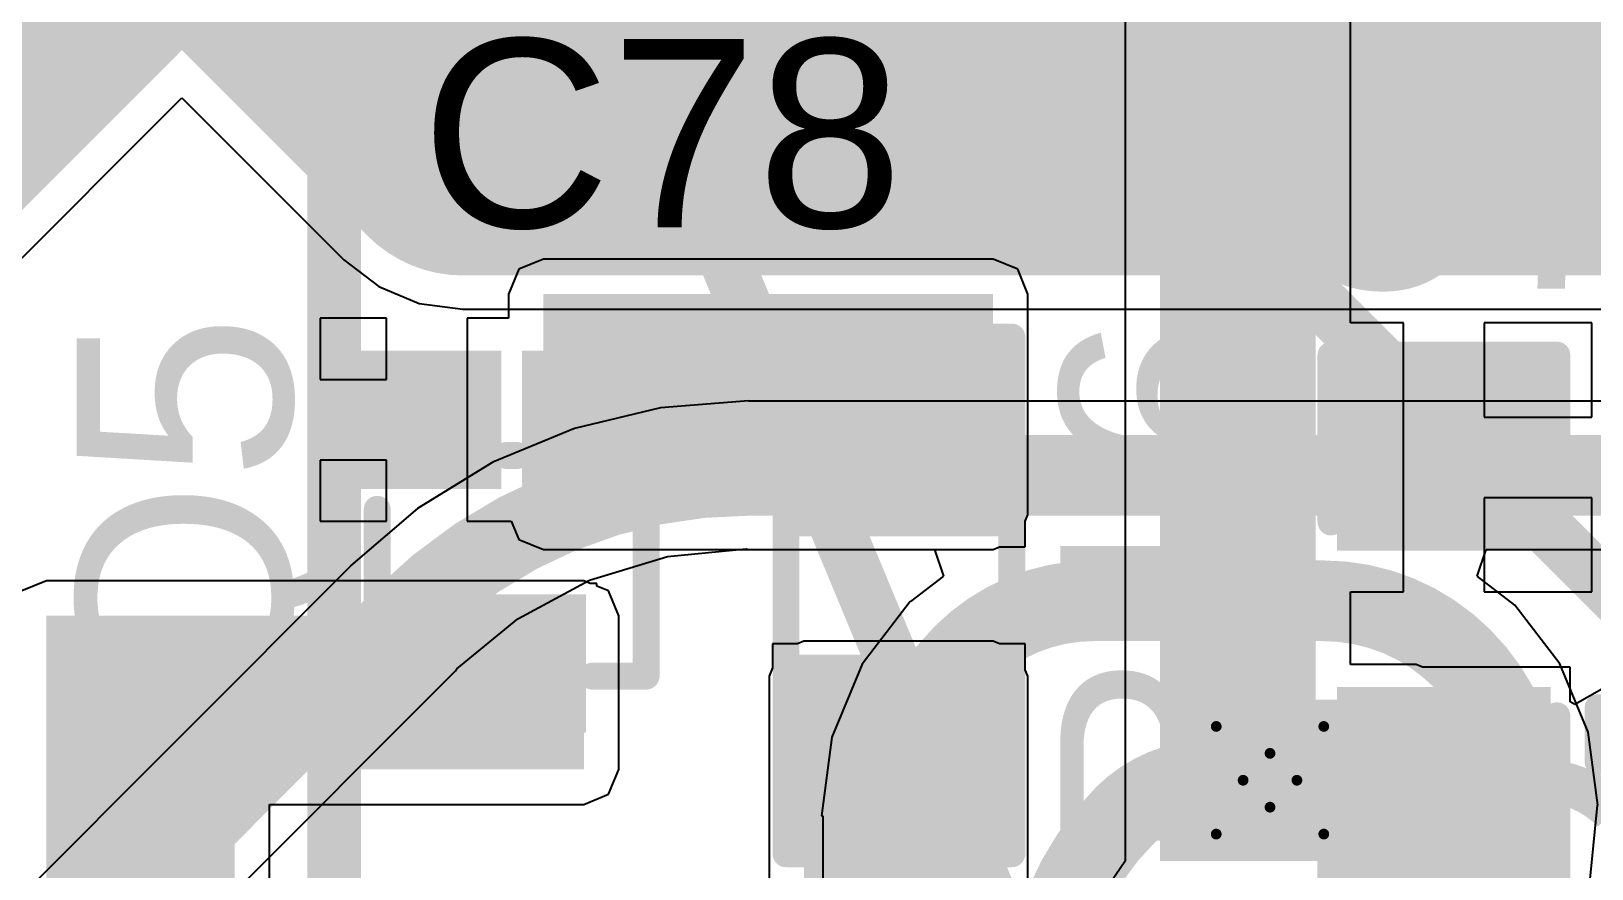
# Model space of a CAD drawing. Header units: inches. Extents: x -0.9 to 13.3, y -2.2 to 2.7.
# Drawn here: x 1.0369 to 1.3271, y -1.0538 to -0.8982 of the extents above; entities that cross this region are included whole.
import ezdxf

# ---------------------------------------------------------------- set-up
doc = ezdxf.new("R2010")
doc.units = ezdxf.units.IN
doc.header["$MEASUREMENT"] = 0
for name, color, linetype in [('Board Outline', 216, 'Continuous'), ('Bottom Layer', 5, 'Continuous'), ('Dimension', 6, 'Continuous'), ('Drill Drawing', 1, 'Continuous'), ('Top Layer', 1, 'Continuous'), ('Top Overlay', 2, 'Continuous'), ('Top Paste', 8, 'Continuous'), ('Top Solder', 216, 'Continuous'), ('Via Holes', 16, 'Continuous')]:
    doc.layers.add(name, color=color, linetype=linetype)
doc.styles.add('Arial', font='', dxfattribs={"height": 0.2})
doc.styles.get('Arial').set_extended_font_data('Arial')

# ---------------------------------------------------------------- blocks, each defined once
blk = doc.blocks.new('SOT_583_17')
at = {"layer": 'Top Layer'}
for points in [[(-0.04232, 0.03543), (-0.01594, 0.03543), (-0.01594, 0.02362), (-0.04232, 0.02362)], [(0.01594, 0.03543), (0.04232, 0.03543), (0.04232, 0.02362), (0.01594, 0.02362)], [(-0.04232, 0.01575), (-0.01594, 0.01575), (-0.01594, 0.00394), (-0.04232, 0.00394)], [(0.01594, 0.01575), (0.04232, 0.01575), (0.04232, 0.00394), (0.01594, 0.00394)], [(-0.04232, -0.00394), (-0.01594, -0.00394), (-0.01594, -0.01575), (-0.04232, -0.01575)], [(0.01594, -0.00394), (0.04232, -0.00394), (0.04232, -0.01575), (0.01594, -0.01575)], [(-0.04232, -0.02362), (-0.01594, -0.02362), (-0.01594, -0.03543), (-0.04232, -0.03543)], [(0.01594, -0.02362), (0.04232, -0.02362), (0.04232, -0.03543), (0.01594, -0.03543)]]:
    blk.add_hatch(color=1, dxfattribs=at).paths.add_polyline_path(points)
at = {"layer": 'Top Paste'}
for points in [[(-0.04232, 0.03543), (-0.01594, 0.03543), (-0.01594, 0.02362), (-0.04232, 0.02362)], [(0.01594, 0.03543), (0.04232, 0.03543), (0.04232, 0.02362), (0.01594, 0.02362)], [(-0.04232, 0.01575), (-0.01594, 0.01575), (-0.01594, 0.00394), (-0.04232, 0.00394)], [(0.01594, 0.01575), (0.04232, 0.01575), (0.04232, 0.00394), (0.01594, 0.00394)], [(-0.04232, -0.00394), (-0.01594, -0.00394), (-0.01594, -0.01575), (-0.04232, -0.01575)], [(0.01594, -0.00394), (0.04232, -0.00394), (0.04232, -0.01575), (0.01594, -0.01575)], [(-0.04232, -0.02362), (-0.01594, -0.02362), (-0.01594, -0.03543), (-0.04232, -0.03543)], [(0.01594, -0.02362), (0.04232, -0.02362), (0.04232, -0.03543), (0.01594, -0.03543)]]:
    blk.add_hatch(color=8, dxfattribs=at).paths.add_polyline_path(points)
at = {"layer": 'Top Solder'}
for points in [[(-0.04632, 0.03943), (-0.01194, 0.03943), (-0.01194, 0.01962), (-0.04632, 0.01962)], [(0.01194, 0.03943), (0.04632, 0.03943), (0.04632, 0.01962), (0.01194, 0.01962)], [(-0.04632, 0.01975), (-0.01194, 0.01975), (-0.01194, -0.00006), (-0.04632, -0.00006)], [(0.01194, 0.01975), (0.04632, 0.01975), (0.04632, -0.00006), (0.01194, -0.00006)], [(-0.04632, 0.00006), (-0.01194, 0.00006), (-0.01194, -0.01975), (-0.04632, -0.01975)], [(0.01194, 0.00006), (0.04632, 0.00006), (0.04632, -0.01975), (0.01194, -0.01975)], [(-0.04632, -0.01962), (-0.01194, -0.01962), (-0.01194, -0.03943), (-0.04632, -0.03943)], [(0.01194, -0.01962), (0.04632, -0.01962), (0.04632, -0.03943), (0.01194, -0.03943)]]:
    blk.add_hatch(color=216, dxfattribs=at).paths.add_polyline_path(points)
at = {"layer": 'Top Overlay'}
for points in [[(-0.02, 0.042, 0.005, 0.005, 0), (0.022, 0.042, 0.005, 0.005, 0)], [(-0.053, 0.035, 0.005, 0.005, 0), (-0.048, 0.03, 0.005, 0.005, 0)], [(-0.053, 0.025, 0.005, 0.005, 0), (-0.053, 0.035, 0.005, 0.005, 0)], [(-0.053, 0.025, 0.005, 0.005, 0), (-0.048, 0.03, 0.005, 0.005, 0)], [(-0.02, -0.042, 0.005, 0.005, 0), (0.022, -0.042, 0.005, 0.005, 0)]]:
    blk.add_lwpolyline(points, format="xyseb", dxfattribs=at)
for points in [[(-0.02125, 0.042, 0.0025, 0.0025, 1), (-0.01875, 0.042, 0.0025, 0.0025, 1)], [(0.02075, 0.042, 0.0025, 0.0025, 1), (0.02325, 0.042, 0.0025, 0.0025, 1)], [(-0.05425, 0.035, 0.0025, 0.0025, 1), (-0.05175, 0.035, 0.0025, 0.0025, 1)], [(-0.05425, 0.035, 0.0025, 0.0025, 1), (-0.05175, 0.035, 0.0025, 0.0025, 1)], [(-0.04925, 0.03, 0.0025, 0.0025, 1), (-0.04675, 0.03, 0.0025, 0.0025, 1)], [(-0.04925, 0.03, 0.0025, 0.0025, 1), (-0.04675, 0.03, 0.0025, 0.0025, 1)], [(-0.05425, 0.025, 0.0025, 0.0025, 1), (-0.05175, 0.025, 0.0025, 0.0025, 1)], [(-0.05425, 0.025, 0.0025, 0.0025, 1), (-0.05175, 0.025, 0.0025, 0.0025, 1)], [(-0.02125, -0.042, 0.0025, 0.0025, 1), (-0.01875, -0.042, 0.0025, 0.0025, 1)], [(0.02075, -0.042, 0.0025, 0.0025, 1), (0.02325, -0.042, 0.0025, 0.0025, 1)]]:
    blk.add_lwpolyline(points, format="xyseb", close=True, dxfattribs=at)
blk = doc.blocks.new('R___0603_29')
at = {"layer": 'Top Layer'}
for points in [[(-0.015, 0.0175), (-0.015, -0.0175), (-0.045, -0.0175), (-0.045, 0.0175)], [(0.045, 0.0175), (0.045, -0.0175), (0.015, -0.0175), (0.015, 0.0175)]]:
    blk.add_hatch(color=1, dxfattribs=at).paths.add_polyline_path(points)
at = {"layer": 'Top Paste'}
for points in [[(-0.015, 0.0175), (-0.015, -0.0175), (-0.045, -0.0175), (-0.045, 0.0175)], [(0.045, 0.0175), (0.045, -0.0175), (0.015, -0.0175), (0.015, 0.0175)]]:
    blk.add_hatch(color=8, dxfattribs=at).paths.add_polyline_path(points)
at = {"layer": 'Top Solder'}
for points in [[(-0.011, 0.0215), (-0.011, -0.0215), (-0.049, -0.0215), (-0.049, 0.0215)], [(0.049, 0.0215), (0.049, -0.0215), (0.011, -0.0215), (0.011, 0.0215)]]:
    blk.add_hatch(color=216, dxfattribs=at).paths.add_polyline_path(points)
at = {"layer": 'Top Overlay'}
for points in [[(-0.048, 0.021, 0.005, 0.005, 0), (-0.048, -0.021, 0.005, 0.005, 0)], [(-0.048, 0.021, 0.005, 0.005, 0), (0.048, 0.021, 0.005, 0.005, 0)], [(0.048, 0.021, 0.005, 0.005, 0), (0.048, -0.021, 0.005, 0.005, 0)], [(-0.048, -0.021, 0.005, 0.005, 0), (0.048, -0.021, 0.005, 0.005, 0)]]:
    blk.add_lwpolyline(points, format="xyseb", dxfattribs=at)
for points in [[(-0.04925, 0.021, 0.0025, 0.0025, 1), (-0.04675, 0.021, 0.0025, 0.0025, 1)], [(-0.04925, 0.021, 0.0025, 0.0025, 1), (-0.04675, 0.021, 0.0025, 0.0025, 1)], [(0.04675, 0.021, 0.0025, 0.0025, 1), (0.04925, 0.021, 0.0025, 0.0025, 1)], [(0.04675, 0.021, 0.0025, 0.0025, 1), (0.04925, 0.021, 0.0025, 0.0025, 1)], [(-0.04925, -0.021, 0.0025, 0.0025, 1), (-0.04675, -0.021, 0.0025, 0.0025, 1)], [(-0.04925, -0.021, 0.0025, 0.0025, 1), (-0.04675, -0.021, 0.0025, 0.0025, 1)], [(0.04675, -0.021, 0.0025, 0.0025, 1), (0.04925, -0.021, 0.0025, 0.0025, 1)], [(0.04675, -0.021, 0.0025, 0.0025, 1), (0.04925, -0.021, 0.0025, 0.0025, 1)]]:
    blk.add_lwpolyline(points, format="xyseb", close=True, dxfattribs=at)
blk = doc.blocks.new('SOT_723_32')
at = {"layer": 'Top Layer'}
for points in [[(-0.00984, 0.0315), (0.00984, 0.0315), (0.00984, 0.01378), (-0.00984, 0.01378)], [(-0.02559, -0.01378), (-0.00591, -0.01378), (-0.00591, -0.0315), (-0.02559, -0.0315)], [(0.00591, -0.01378), (0.02559, -0.01378), (0.02559, -0.0315), (0.00591, -0.0315)]]:
    blk.add_hatch(color=1, dxfattribs=at).paths.add_polyline_path(points)
at = {"layer": 'Top Paste'}
for points in [[(-0.00984, 0.0315), (0.00984, 0.0315), (0.00984, 0.01378), (-0.00984, 0.01378)], [(-0.02559, -0.01378), (-0.00591, -0.01378), (-0.00591, -0.0315), (-0.02559, -0.0315)], [(0.00591, -0.01378), (0.02559, -0.01378), (0.02559, -0.0315), (0.00591, -0.0315)]]:
    blk.add_hatch(color=8, dxfattribs=at).paths.add_polyline_path(points)
at = {"layer": 'Top Solder'}
for points in [[(-0.01384, 0.0355), (0.01384, 0.0355), (0.01384, 0.00978), (-0.01384, 0.00978)], [(-0.02959, -0.00978), (-0.00191, -0.00978), (-0.00191, -0.0355), (-0.02959, -0.0355)], [(0.00191, -0.00978), (0.02959, -0.00978), (0.02959, -0.0355), (0.00191, -0.0355)]]:
    blk.add_hatch(color=216, dxfattribs=at).paths.add_polyline_path(points)
at = {"layer": 'Top Overlay'}
for points in [[(-0.015, 0.025, 0.005, 0.005, 0), (-0.025, 0.025, 0.005, 0.005, 0)], [(-0.025, 0.025, 0.005, 0.005, 0), (-0.025, -0.006, 0.005, 0.005, 0)], [(-0.015, 0.025, 0.005, 0.005, 0), (-0.025, 0.025, 0.005, 0.005, 0)], [(-0.025, 0.025, 0.005, 0.005, 0), (-0.025, -0.006, 0.005, 0.005, 0)], [(0.025, 0.025, 0.005, 0.005, 0), (0.015, 0.025, 0.005, 0.005, 0)], [(0.025, 0.025, 0.005, 0.005, 0), (0.025, -0.006, 0.005, 0.005, 0)], [(-0.032, -0.021, 0.005, 0.005, 0), (-0.037, -0.016, 0.005, 0.005, 0)], [(-0.037, -0.016, 0.005, 0.005, 0), (-0.037, -0.026, 0.005, 0.005, 0)], [(0.001, -0.016, 0.005, 0.005, 0), (-0.001, -0.016, 0.005, 0.005, 0)], [(-0.032, -0.021, 0.005, 0.005, 0), (-0.037, -0.026, 0.005, 0.005, 0)]]:
    blk.add_lwpolyline(points, format="xyseb", dxfattribs=at)
for points in [[(-0.02625, 0.025, 0.0025, 0.0025, 1), (-0.02375, 0.025, 0.0025, 0.0025, 1)], [(-0.02625, 0.025, 0.0025, 0.0025, 1), (-0.02375, 0.025, 0.0025, 0.0025, 1)], [(-0.02625, 0.025, 0.0025, 0.0025, 1), (-0.02375, 0.025, 0.0025, 0.0025, 1)], [(-0.02625, 0.025, 0.0025, 0.0025, 1), (-0.02375, 0.025, 0.0025, 0.0025, 1)], [(-0.01625, 0.025, 0.0025, 0.0025, 1), (-0.01375, 0.025, 0.0025, 0.0025, 1)], [(-0.01625, 0.025, 0.0025, 0.0025, 1), (-0.01375, 0.025, 0.0025, 0.0025, 1)], [(0.01375, 0.025, 0.0025, 0.0025, 1), (0.01625, 0.025, 0.0025, 0.0025, 1)], [(0.02375, 0.025, 0.0025, 0.0025, 1), (0.02625, 0.025, 0.0025, 0.0025, 1)], [(0.02375, 0.025, 0.0025, 0.0025, 1), (0.02625, 0.025, 0.0025, 0.0025, 1)], [(-0.02625, -0.006, 0.0025, 0.0025, 1), (-0.02375, -0.006, 0.0025, 0.0025, 1)], [(-0.02625, -0.006, 0.0025, 0.0025, 1), (-0.02375, -0.006, 0.0025, 0.0025, 1)], [(0.02375, -0.006, 0.0025, 0.0025, 1), (0.02625, -0.006, 0.0025, 0.0025, 1)], [(-0.03825, -0.016, 0.0025, 0.0025, 1), (-0.03575, -0.016, 0.0025, 0.0025, 1)], [(-0.03825, -0.016, 0.0025, 0.0025, 1), (-0.03575, -0.016, 0.0025, 0.0025, 1)], [(-0.00225, -0.016, 0.0025, 0.0025, 1), (0.00025, -0.016, 0.0025, 0.0025, 1)], [(-0.00025, -0.016, 0.0025, 0.0025, 1), (0.00225, -0.016, 0.0025, 0.0025, 1)], [(-0.03325, -0.021, 0.0025, 0.0025, 1), (-0.03075, -0.021, 0.0025, 0.0025, 1)], [(-0.03325, -0.021, 0.0025, 0.0025, 1), (-0.03075, -0.021, 0.0025, 0.0025, 1)], [(-0.03825, -0.026, 0.0025, 0.0025, 1), (-0.03575, -0.026, 0.0025, 0.0025, 1)], [(-0.03825, -0.026, 0.0025, 0.0025, 1), (-0.03575, -0.026, 0.0025, 0.0025, 1)]]:
    blk.add_lwpolyline(points, format="xyseb", close=True, dxfattribs=at)
blk = doc.blocks.new('C___0603_111')
at = {"layer": 'Top Layer'}
for points in [[(-0.015, 0.0175), (-0.015, -0.0175), (-0.045, -0.0175), (-0.045, 0.0175)], [(0.045, 0.0175), (0.045, -0.0175), (0.015, -0.0175), (0.015, 0.0175)]]:
    blk.add_hatch(color=1, dxfattribs=at).paths.add_polyline_path(points)
at = {"layer": 'Top Paste'}
for points in [[(-0.015, 0.0175), (-0.015, -0.0175), (-0.045, -0.0175), (-0.045, 0.0175)], [(0.045, 0.0175), (0.045, -0.0175), (0.015, -0.0175), (0.015, 0.0175)]]:
    blk.add_hatch(color=8, dxfattribs=at).paths.add_polyline_path(points)
at = {"layer": 'Top Solder'}
for points in [[(-0.01264, 0.01986), (-0.01264, -0.01986), (-0.04736, -0.01986), (-0.04736, 0.01986)], [(0.04736, 0.01986), (0.04736, -0.01986), (0.01264, -0.01986), (0.01264, 0.01986)]]:
    blk.add_hatch(color=216, dxfattribs=at).paths.add_polyline_path(points)
at = {"layer": 'Top Overlay'}
for points in [[(-0.049, -0.021, 0.005, 0.005, 0), (-0.049, 0.021, 0.005, 0.005, 0)], [(-0.018, 0.021, 0.005, 0.005, 0), (-0.049, 0.021, 0.005, 0.005, 0)], [(0.018, 0.021, 0.005, 0.005, 0), (0.049, 0.021, 0.005, 0.005, 0)], [(0.049, -0.021, 0.005, 0.005, 0), (0.049, 0.021, 0.005, 0.005, 0)], [(-0.049, -0.021, 0.005, 0.005, 0), (-0.018, -0.021, 0.005, 0.005, 0)], [(0.049, -0.021, 0.005, 0.005, 0), (0.018, -0.021, 0.005, 0.005, 0)]]:
    blk.add_lwpolyline(points, format="xyseb", dxfattribs=at)
for points in [[(-0.05025, 0.021, 0.0025, 0.0025, 1), (-0.04775, 0.021, 0.0025, 0.0025, 1)], [(-0.05025, 0.021, 0.0025, 0.0025, 1), (-0.04775, 0.021, 0.0025, 0.0025, 1)], [(-0.01925, 0.021, 0.0025, 0.0025, 1), (-0.01675, 0.021, 0.0025, 0.0025, 1)], [(0.01675, 0.021, 0.0025, 0.0025, 1), (0.01925, 0.021, 0.0025, 0.0025, 1)], [(0.04775, 0.021, 0.0025, 0.0025, 1), (0.05025, 0.021, 0.0025, 0.0025, 1)], [(0.04775, 0.021, 0.0025, 0.0025, 1), (0.05025, 0.021, 0.0025, 0.0025, 1)], [(-0.05025, -0.021, 0.0025, 0.0025, 1), (-0.04775, -0.021, 0.0025, 0.0025, 1)], [(-0.05025, -0.021, 0.0025, 0.0025, 1), (-0.04775, -0.021, 0.0025, 0.0025, 1)], [(-0.01925, -0.021, 0.0025, 0.0025, 1), (-0.01675, -0.021, 0.0025, 0.0025, 1)], [(0.01675, -0.021, 0.0025, 0.0025, 1), (0.01925, -0.021, 0.0025, 0.0025, 1)], [(0.04775, -0.021, 0.0025, 0.0025, 1), (0.05025, -0.021, 0.0025, 0.0025, 1)], [(0.04775, -0.021, 0.0025, 0.0025, 1), (0.05025, -0.021, 0.0025, 0.0025, 1)]]:
    blk.add_lwpolyline(points, format="xyseb", close=True, dxfattribs=at)

msp = doc.modelspace()

# ---------------------------------------------------------------- hatches: boundary and pattern name
at = {"layer": 'Bottom Layer'}
h = msp.add_hatch(color=5, dxfattribs=at)
edge = h.paths.add_edge_path()
edge.add_arc((1.26728, -1.0374), 0.01181, 0, 360)
at = {"layer": 'Top Layer'}
for points in [[(1.24683, -1.0524), (1.27574, -1.0524), (1.27574, -0.78262), (1.24683, -0.78262)], [(1.13218, -0.98805), (1.21578, -0.98805), (1.21578, -0.94705), (1.13218, -0.94705)], [(1.03978, -1.16642), (1.07478, -1.16642), (1.07478, -1.00683), (1.03978, -1.00683)], [(1.04828, -1.03538), (1.1397, -1.03538), (1.1397, -1.00683), (1.04828, -1.00683)], [(1.18063, -1.12859), (1.21578, -1.12859), (1.21578, -1.01805), (1.18063, -1.01805)], [(1.25528, -1.0524), (1.29443, -1.0524), (1.29443, -1.0224), (1.25528, -1.0224)]]:
    msp.add_hatch(color=1, dxfattribs=at).paths.add_polyline_path(points)
h = msp.add_hatch(color=1, dxfattribs=at)
edge = h.paths.add_edge_path()
edge.add_arc((1.26728, -1.0374), 0.01181, 0, 360)
at = {"layer": 'Via Holes'}
h = msp.add_hatch(color=7, dxfattribs=at)
edge = h.paths.add_edge_path()
edge.add_arc((1.26728, -1.0374), 0.00591, 0, 360)

# ---------------------------------------------------------------- linework, layer by layer
at = {"layer": 'Board Outline'}
msp.add_lwpolyline([(1.99867, 0.21567, 0.01, 0.01, -1.122171), (-0.01159, -1.51329, 0.01, 0.01, 0)], format="xyseb", dxfattribs=at)
at = {"layer": 'Bottom Layer'}
for p, q in [((1.03027, -0.94528), (1.06496, -0.91058)), ((1.06496, -0.91058), (1.09509, -0.94071)), ((1.09509, -0.94071), (1.09509, -0.94071)), ((1.09509, -0.94071), (1.10156, -0.94567)), ((1.10156, -0.94567), (1.1091, -0.9488)), ((1.1091, -0.9488), (1.1172, -0.94986)), ((1.1172, -0.94986), (1.47003, -0.94986)), ((1.15393, -0.9682), (1.13796, -0.97204)), ((1.17031, -0.96691), (1.15393, -0.9682)), ((1.17031, -0.96697), (1.17031, -0.96691)), ((1.36617, -0.96697), (1.17031, -0.96697)), ((1.13796, -0.97204), (1.12279, -0.97832)), ((1.12279, -0.97832), (1.10879, -0.9869)), ((1.10879, -0.9869), (1.0963, -0.99757)), ((1.15524, -0.99585), (1.16985, -0.99441)), ((1.16985, -0.99441), (1.17031, -0.9945)), ((1.17031, -0.9945), (1.20488, -0.9945)), ((1.20488, -0.9945), (1.20658, -0.9995)), ((1.3058, -0.9995), (1.3075, -0.9945)), ((1.3075, -0.9945), (1.36554, -0.9945)), ((1.09634, -0.99761), (0.95567, -1.13828)), ((1.0963, -0.99757), (1.09634, -0.99761)), ((1.14076, -1.00024), (1.15524, -0.99585)), ((1.12741, -1.00738), (1.14076, -1.00024)), ((1.20658, -0.9995), (1.20044, -1.00421)), ((1.31282, -1.00488), (1.3058, -0.9995)), ((1.20039, -1.00416), (1.19144, -1.01583)), ((1.20044, -1.00421), (1.20039, -1.00416)), ((1.31283, -1.00487), (1.31282, -1.00488)), ((1.32118, -1.01576), (1.31283, -1.00487)), ((1.11607, -1.01669), (1.12741, -1.00738)), ((0.97513, -1.15775), (1.11581, -1.01708)), ((1.11581, -1.01708), (1.11607, -1.01669)), ((1.19144, -1.01583), (1.18581, -1.02941)), ((1.32644, -1.02844), (1.32118, -1.01576)), ((1.18581, -1.02941), (1.18389, -1.04399)), ((1.32823, -1.04205), (1.32644, -1.02844)), ((1.18389, -1.04399), (1.18411, -1.04399)), ((1.18411, -1.04399), (1.18411, -1.10258)), ((1.32667, -1.057), (1.32815, -1.04205))]:
    msp.add_line(p, q, dxfattribs=at)
for points in [[(0.999, -0.93233, 0.05, 0.05, 0), (1.06528, -0.86605, 0.05, 0.05, 0)], [(1.06528, -0.86668, 0.05, 0.05, 0), (1.1172, -0.9186, 0.05, 0.05, 0)], [(1.1172, -0.9186, 0.05, 0.05, 0), (1.47003, -0.9186, 0.05, 0.05, 0)], [(1.10607, -1.00734, 0.015, 0.015, -0.198912), (1.17031, -0.98074, 0.015, 0.015, 0)], [(1.17031, -0.98074, 0.015, 0.015, 0), (1.37697, -0.98074, 0.015, 0.015, 0)], [(1.21028, -1.01405, 0.015, 0.015, -0.198912), (1.23442, -1.00405, 0.015, 0.015, 0)], [(1.23442, -1.00405, 0.015, 0.015, 0), (1.27717, -1.00405, 0.015, 0.015, 0)], [(1.27717, -1.00405, 0.015, 0.015, -0.198912), (1.30296, -1.01473, 0.015, 0.015, 0)], [(0.9654, -1.14801, 0.015, 0.015, 0), (1.10607, -1.00734, 0.015, 0.015, 0)], [(1.19787, -1.04399, 0.015, 0.015, -0.198912), (1.21028, -1.01405, 0.015, 0.015, 0)], [(1.30296, -1.01473, 0.015, 0.015, -0.198912), (1.31428, -1.04205, 0.015, 0.015, 0)], [(1.24023, -1.04399, 0.015, 0.015, -0.198912), (1.25615, -1.0374, 0.015, 0.015, 0)], [(1.25615, -1.0374, 0.015, 0.015, 0), (1.26728, -1.0374, 0.015, 0.015, 0)], [(1.31428, -1.04205, 0.015, 0.015, -0.198912), (1.29589, -1.08643, 0.015, 0.015, 0)], [(1.19787, -1.114, 0.015, 0.015, 0), (1.19787, -1.04399, 0.015, 0.015, 0)], [(1.22533, -1.07935, 0.015, 0.015, -0.195738), (1.24023, -1.04399, 0.015, 0.015, 0)]]:
    msp.add_lwpolyline(points, format="xyseb", dxfattribs=at)
for points in [[(1.1047, -0.9186, 0.025, 0.025, 1), (1.1297, -0.9186, 0.025, 0.025, 1)], [(1.1047, -0.9186, 0.025, 0.025, 1), (1.1297, -0.9186, 0.025, 0.025, 1)], [(1.16656, -0.98074, 0.0075, 0.0075, 1), (1.17406, -0.98074, 0.0075, 0.0075, 1)], [(1.16656, -0.98074, 0.0075, 0.0075, 1), (1.17406, -0.98074, 0.0075, 0.0075, 1)], [(1.23067, -1.00405, 0.0075, 0.0075, 1), (1.23817, -1.00405, 0.0075, 0.0075, 1)], [(1.23067, -1.00405, 0.0075, 0.0075, 1), (1.23817, -1.00405, 0.0075, 0.0075, 1)], [(1.27342, -1.00405, 0.0075, 0.0075, 1), (1.28092, -1.00405, 0.0075, 0.0075, 1)], [(1.27342, -1.00405, 0.0075, 0.0075, 1), (1.28092, -1.00405, 0.0075, 0.0075, 1)], [(1.10232, -1.00734, 0.0075, 0.0075, 1), (1.10982, -1.00734, 0.0075, 0.0075, 1)], [(1.10232, -1.00734, 0.0075, 0.0075, 1), (1.10982, -1.00734, 0.0075, 0.0075, 1)], [(1.20653, -1.01405, 0.0075, 0.0075, 1), (1.21403, -1.01405, 0.0075, 0.0075, 1)], [(1.20653, -1.01405, 0.0075, 0.0075, 1), (1.21403, -1.01405, 0.0075, 0.0075, 1)], [(1.29921, -1.01473, 0.0075, 0.0075, 1), (1.30671, -1.01473, 0.0075, 0.0075, 1)], [(1.29921, -1.01473, 0.0075, 0.0075, 1), (1.30671, -1.01473, 0.0075, 0.0075, 1)], [(1.2524, -1.0374, 0.0075, 0.0075, 1), (1.2599, -1.0374, 0.0075, 0.0075, 1)], [(1.2524, -1.0374, 0.0075, 0.0075, 1), (1.2599, -1.0374, 0.0075, 0.0075, 1)], [(1.26353, -1.0374, 0.0075, 0.0075, 1), (1.27103, -1.0374, 0.0075, 0.0075, 1)], [(1.31053, -1.04205, 0.0075, 0.0075, 1), (1.31803, -1.04205, 0.0075, 0.0075, 1)], [(1.31053, -1.04205, 0.0075, 0.0075, 1), (1.31803, -1.04205, 0.0075, 0.0075, 1)], [(1.19412, -1.04399, 0.0075, 0.0075, 1), (1.20162, -1.04399, 0.0075, 0.0075, 1)], [(1.19412, -1.04399, 0.0075, 0.0075, 1), (1.20162, -1.04399, 0.0075, 0.0075, 1)], [(1.23648, -1.04399, 0.0075, 0.0075, 1), (1.24398, -1.04399, 0.0075, 0.0075, 1)], [(1.23648, -1.04399, 0.0075, 0.0075, 1), (1.24398, -1.04399, 0.0075, 0.0075, 1)]]:
    msp.add_lwpolyline(points, format="xyseb", close=True, dxfattribs=at)
at = {"layer": 'Dimension'}
for points in [[(1.09328, -2.09985, 0.01, 0.01, 0), (1.09328, 0.56948, 0.01, 0.01, 0)], [(0.04081, 0.0156, 0.01, 0.01, -3.064051), (0.02964, -1.5299, 0.01, 0.01, 0)], [(1.09299, -0.7648, 0.01, 0.01, 0), (1.66799, -2.14857, 0.01, 0.01, 0)], [(1.09328, -0.76505, 0.01, 0.01, 0), (2.17428, -1.84605, 0.01, 0.01, 0)]]:
    msp.add_lwpolyline(points, format="xyseb", dxfattribs=at)
at = {"layer": 'Drill Drawing'}
for points in [[(1.25728, -1.0274, 0.002, 0.002, 0), (1.26728, -1.0324, 0.002, 0.002, 0)], [(1.25728, -1.0274, 0.002, 0.002, 0), (1.26228, -1.0374, 0.002, 0.002, 0)], [(1.26728, -1.0324, 0.002, 0.002, 0), (1.27728, -1.0274, 0.002, 0.002, 0)], [(1.27228, -1.0374, 0.002, 0.002, 0), (1.27728, -1.0274, 0.002, 0.002, 0)], [(1.25728, -1.0474, 0.002, 0.002, 0), (1.26228, -1.0374, 0.002, 0.002, 0)], [(1.27228, -1.0374, 0.002, 0.002, 0), (1.27728, -1.0474, 0.002, 0.002, 0)], [(1.25728, -1.0474, 0.002, 0.002, 0), (1.26728, -1.0424, 0.002, 0.002, 0)], [(1.26728, -1.0424, 0.002, 0.002, 0), (1.27728, -1.0474, 0.002, 0.002, 0)]]:
    msp.add_lwpolyline(points, format="xyseb", dxfattribs=at)
for points in [[(1.25678, -1.0274, 0.001, 0.001, 1), (1.25778, -1.0274, 0.001, 0.001, 1)], [(1.25678, -1.0274, 0.001, 0.001, 1), (1.25778, -1.0274, 0.001, 0.001, 1)], [(1.27678, -1.0274, 0.001, 0.001, 1), (1.27778, -1.0274, 0.001, 0.001, 1)], [(1.27678, -1.0274, 0.001, 0.001, 1), (1.27778, -1.0274, 0.001, 0.001, 1)], [(1.26678, -1.0324, 0.001, 0.001, 1), (1.26778, -1.0324, 0.001, 0.001, 1)], [(1.26678, -1.0324, 0.001, 0.001, 1), (1.26778, -1.0324, 0.001, 0.001, 1)], [(1.26178, -1.0374, 0.001, 0.001, 1), (1.26278, -1.0374, 0.001, 0.001, 1)], [(1.26178, -1.0374, 0.001, 0.001, 1), (1.26278, -1.0374, 0.001, 0.001, 1)], [(1.27178, -1.0374, 0.001, 0.001, 1), (1.27278, -1.0374, 0.001, 0.001, 1)], [(1.27178, -1.0374, 0.001, 0.001, 1), (1.27278, -1.0374, 0.001, 0.001, 1)], [(1.26678, -1.0424, 0.001, 0.001, 1), (1.26778, -1.0424, 0.001, 0.001, 1)], [(1.26678, -1.0424, 0.001, 0.001, 1), (1.26778, -1.0424, 0.001, 0.001, 1)], [(1.25678, -1.0474, 0.001, 0.001, 1), (1.25778, -1.0474, 0.001, 0.001, 1)], [(1.25678, -1.0474, 0.001, 0.001, 1), (1.25778, -1.0474, 0.001, 0.001, 1)], [(1.27678, -1.0474, 0.001, 0.001, 1), (1.27778, -1.0474, 0.001, 0.001, 1)], [(1.27678, -1.0474, 0.001, 0.001, 1), (1.27778, -1.0474, 0.001, 0.001, 1)]]:
    msp.add_lwpolyline(points, format="xyseb", close=True, dxfattribs=at)
at = {"layer": 'Top Layer'}
for p, q in [((1.24033, -0.78262), (1.24033, -1.0524)), ((1.28224, -0.9524), (1.28224, -0.89265)), ((1.12759, -0.94245), (1.12569, -0.94705)), ((1.13218, -0.94055), (1.12759, -0.94245)), ((1.21578, -0.94055), (1.13218, -0.94055)), ((1.22037, -0.94245), (1.21578, -0.94055)), ((1.22227, -0.94705), (1.22037, -0.94245)), ((1.12569, -0.94705), (1.12569, -0.95155)), ((1.22227, -0.98805), (1.22227, -0.94705)), ((1.10303, -0.95155), (1.09069, -0.95155)), ((1.09069, -0.95155), (1.09069, -0.96291)), ((1.10303, -0.96291), (1.10303, -0.95155)), ((1.12569, -0.95155), (1.11803, -0.95155)), ((1.11803, -0.95155), (1.11803, -0.97041)), ((1.29211, -0.9524), (1.28224, -0.9524)), ((1.29211, -0.9774), (1.29211, -0.9524)), ((1.32711, -0.9524), (1.30711, -0.9524)), ((1.30711, -0.9524), (1.30711, -0.9699)), ((1.32711, -0.9699), (1.32711, -0.9524)), ((1.09069, -0.96291), (1.10303, -0.96291)), ((1.11803, -0.97041), (1.11803, -0.98927)), ((1.30711, -0.9699), (1.32711, -0.9699)), ((1.29211, -1.0024), (1.29211, -0.9774)), ((1.10303, -0.97791), (1.09069, -0.97791)), ((1.09069, -0.97791), (1.09069, -0.98927)), ((1.10303, -0.98927), (1.10303, -0.97791)), ((1.32711, -0.9849), (1.30711, -0.9849)), ((1.30711, -0.9849), (1.30711, -1.0024)), ((1.32711, -1.0024), (1.32711, -0.9849)), ((1.09069, -0.98927), (1.10303, -0.98927)), ((1.11803, -0.98927), (1.1262, -0.98927)), ((1.1262, -0.98927), (1.12759, -0.99264)), ((1.22178, -0.98924), (1.22227, -0.98805)), ((1.22178, -0.99405), (1.22178, -0.98924)), ((1.12759, -0.99264), (1.13218, -0.99454)), ((1.13218, -0.99454), (1.21578, -0.99454)), ((1.21578, -0.99454), (1.21697, -0.99405)), ((1.21697, -0.99405), (1.22178, -0.99405)), ((1.03978, -1.00033), (1.03519, -1.00223)), ((1.1397, -1.00033), (1.03978, -1.00033)), ((1.14089, -1.00083), (1.1397, -1.00033)), ((1.14212, -1.00083), (1.14089, -1.00083)), ((1.14212, -1.00133), (1.14212, -1.00083)), ((1.14429, -1.00223), (1.14212, -1.00133)), ((1.14619, -1.00683), (1.14429, -1.00223)), ((1.28224, -1.0159), (1.28224, -1.0024)), ((1.28224, -1.0024), (1.29211, -1.0024)), ((1.30711, -1.0024), (1.32711, -1.0024)), ((1.14619, -1.03538), (1.14619, -1.00683)), ((1.17944, -1.01205), (1.17478, -1.01205)), ((1.17478, -1.01205), (1.17478, -1.01649)), ((1.18063, -1.01155), (1.17944, -1.01205)), ((1.21578, -1.01155), (1.18063, -1.01155)), ((1.21697, -1.01205), (1.21578, -1.01155)), ((1.22178, -1.01205), (1.21697, -1.01205)), ((1.22178, -1.01685), (1.22178, -1.01205)), ((1.17478, -1.01649), (1.17414, -1.01805)), ((1.17414, -1.01805), (1.17414, -1.12859)), ((1.22227, -1.01805), (1.22178, -1.01685)), ((1.22227, -1.12859), (1.22227, -1.01805)), ((1.29443, -1.0159), (1.28224, -1.0159)), ((1.29562, -1.0164), (1.29443, -1.0159)), ((1.32311, -1.0164), (1.29562, -1.0164)), ((1.32311, -1.02281), (1.32311, -1.0164)), ((1.32896, -1.02048), (1.32396, -1.02332)), ((1.32396, -1.02332), (1.32311, -1.02281)), ((1.14429, -1.03998), (1.14619, -1.03538)), ((1.1397, -1.04188), (1.14429, -1.03998)), ((1.08127, -1.05858), (1.08127, -1.04188)), ((1.08127, -1.04188), (1.1397, -1.04188)), ((1.24033, -1.0524), (1.23768, -1.05636))]:
    msp.add_line(p, q, dxfattribs=at)
for points in [[(1.29961, -1.0374, 0.008, 0.008, 0), (1.31717, -1.0374, 0.008, 0.008, 0)], [(1.31717, -1.0374, 0.008, 0.008, -0.198912), (1.33111, -1.04317, 0.008, 0.008, 0)]]:
    msp.add_lwpolyline(points, format="xyseb", dxfattribs=at)
for points in [[(1.29761, -1.0374, 0.004, 0.004, 1), (1.30161, -1.0374, 0.004, 0.004, 1)], [(1.31517, -1.0374, 0.004, 0.004, 1), (1.31917, -1.0374, 0.004, 0.004, 1)], [(1.31517, -1.0374, 0.004, 0.004, 1), (1.31917, -1.0374, 0.004, 0.004, 1)]]:
    msp.add_lwpolyline(points, format="xyseb", close=True, dxfattribs=at)

# ---------------------------------------------------------------- block references
for name, p, rotation in [('R___0603_29', (1.19828, -1.00305), 90), ('C___0603_111', (1.29961, -1.0074), 270), ('SOT_723_32', (1.12628, -0.99305), 180)]:
    msp.add_blockref(name, p, dxfattribs=dict(rotation=rotation))
msp.add_blockref('SOT_583_17', (1.38128, -1.05892))

# ---------------------------------------------------------------- texts
at = {"layer": 'Top Overlay', "style": 'Arial'}
for s, height, p in [('C78', 0.035, (1.10938, -0.93468)), ('C74', 0.04, (1.2667, -0.94603))]:
    msp.add_text(s, height=height, dxfattribs=at).set_placement(p)
for s, p in [('Q5', (1.08542, -1.02521)), ('R16', (1.26827, -1.0532))]:
    msp.add_text(s, height=0.04, rotation=90, dxfattribs=at).set_placement(p)

doc.saveas('drawing.dxf')
